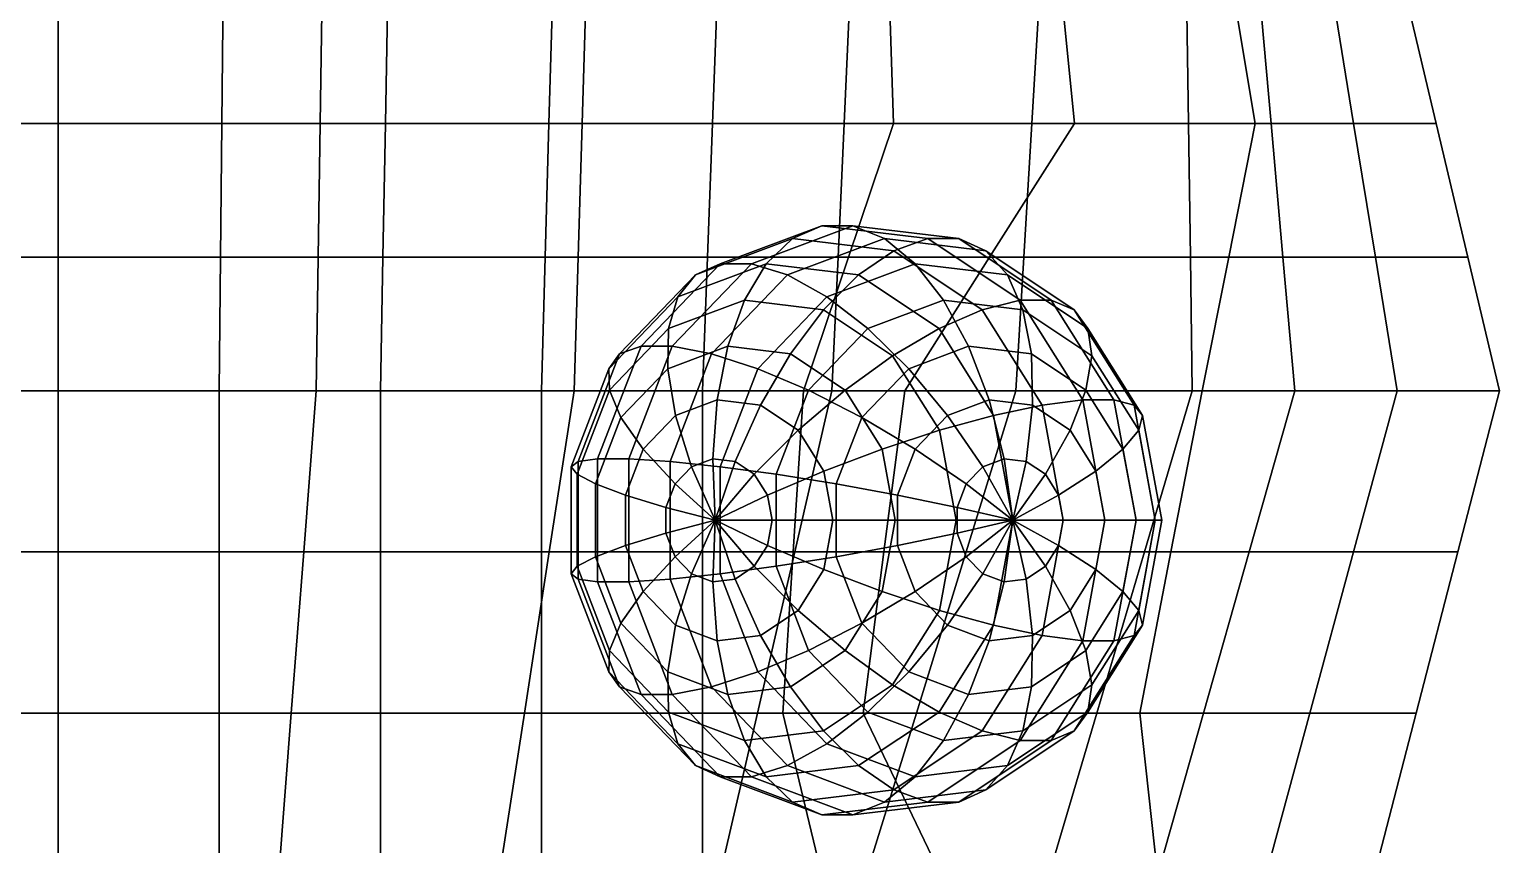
# Model space of a CAD drawing. Header units: metres. Extents: x -1.6 to 1.6, y -18.1 to 25.5.
# Drawn here: x -0.032 to 1.611, y -16.217 to -15.306 of the extents above; entities that cross this region are included whole.
import ezdxf

# ---------------------------------------------------------------- set-up
doc = ezdxf.new("R2010")
doc.units = ezdxf.units.M

msp = doc.modelspace()

# ---------------------------------------------------------------- linework, layer by layer
at = {"color": 0}
for points in [[(-0.295068, -15.261569, -0.642207), (-0.292815, -15.411006, -0.642207), (0, -15.411006, -0.663422), (0, -15.261569, -0.663422)], [(-0.184271, -15.261569, 0.831273), (0, -15.261569, 0.809848), (0, -15.411006, 0.843524), (-0.182864, -15.411006, 0.86495)], [(0.292815, -15.411006, -0.642207), (0.295068, -15.261569, -0.642207), (0, -15.261569, -0.663422), (0, -15.411006, -0.663422)], [(0, -15.261569, 0.809848), (0.184271, -15.261569, 0.831273), (0.182864, -15.411006, 0.86495), (0, -15.411006, 0.843524)], [(0.182864, -15.411006, 0.86495), (0.184271, -15.261569, 0.831273), (0.368542, -15.261569, 0.852699), (0.365728, -15.411006, 0.886376)], [(0.590136, -15.261569, -0.620991), (0.295068, -15.261569, -0.642207), (0.292815, -15.411006, -0.642207), (0.585629, -15.411006, -0.620991)], [(0.368542, -15.261569, 0.852699), (0.552813, -15.261569, 0.874125), (0.548592, -15.411006, 0.907802), (0.365728, -15.411006, 0.886376)], [(0.548592, -15.411006, 0.907802), (0.552813, -15.261569, 0.874125), (0.737084, -15.261569, 0.895551), (0.731456, -15.411006, 0.929228)], [(0.878444, -15.411006, -0.599776), (0.885204, -15.261569, -0.599776), (0.590136, -15.261569, -0.620991), (0.585629, -15.411006, -0.620991)], [(0.737084, -15.261569, 0.895551), (0.929047, -15.261569, 0.704941), (0.933686, -15.411006, 0.728095), (0.731456, -15.411006, 0.929228)], [(1.097364, -15.261569, -0.558708), (0.885204, -15.261569, -0.599776), (0.878444, -15.411006, -0.599776), (1.088351, -15.411006, -0.558708)], [(0.933686, -15.411006, 0.728095), (0.929047, -15.261569, 0.704941), (1.12101, -15.261569, 0.517174), (1.135916, -15.411006, 0.532609)], [(1.263538, -15.411006, -0.39851), (1.261437, -15.261569, -0.39851), (1.097364, -15.261569, -0.558708), (1.088351, -15.411006, -0.558708)], [(1.12101, -15.261569, 0.517174), (1.312972, -15.261569, 0.329406), (1.338146, -15.411006, 0.337124), (1.135916, -15.411006, 0.532609)], [(1.342603, -15.261569, -0.218461), (1.261437, -15.261569, -0.39851), (1.263538, -15.411006, -0.39851), (1.355817, -15.411006, -0.218461)], [(1.338146, -15.411006, 0.337124), (1.312972, -15.261569, 0.329406), (1.504935, -15.261569, 0.141639), (1.540376, -15.411006, 0.141639)], [(1.448097, -15.411006, -0.038411), (1.423769, -15.261569, -0.038411), (1.342603, -15.261569, -0.218461), (1.355817, -15.411006, -0.218461)], [(1.504935, -15.261569, 0.141639), (1.423769, -15.261569, -0.038411), (1.448097, -15.411006, -0.038411), (1.540376, -15.411006, 0.141639)], [(-0.290561, -15.560452, -0.642207), (0, -15.56046, -0.663422), (0, -15.411006, -0.663422), (-0.292815, -15.411006, -0.642207)], [(-0.181457, -15.56046, 0.898561), (-0.182864, -15.411006, 0.86495), (0, -15.411006, 0.843524), (0, -15.56046, 0.877135)], [(0, -15.56046, -0.663422), (0.290561, -15.560452, -0.642207), (0.292815, -15.411006, -0.642207), (0, -15.411006, -0.663422)], [(0.182864, -15.411006, 0.86495), (0.181457, -15.56046, 0.898561), (0, -15.56046, 0.877135), (0, -15.411006, 0.843524)], [(0.362914, -15.56046, 0.919986), (0.181457, -15.56046, 0.898561), (0.182864, -15.411006, 0.86495), (0.365728, -15.411006, 0.886376)], [(0.292815, -15.411006, -0.642207), (0.290561, -15.560452, -0.642207), (0.581123, -15.560452, -0.620991), (0.585629, -15.411006, -0.620991)], [(0.548592, -15.411006, 0.907802), (0.54437, -15.56046, 0.941412), (0.362914, -15.56046, 0.919986), (0.365728, -15.411006, 0.886376)], [(0.725827, -15.56046, 0.962838), (0.54437, -15.56046, 0.941412), (0.548592, -15.411006, 0.907802), (0.731456, -15.411006, 0.929228)], [(0.581123, -15.560452, -0.620991), (0.871684, -15.560452, -0.599775), (0.878444, -15.411006, -0.599776), (0.585629, -15.411006, -0.620991)], [(0.933686, -15.411006, 0.728095), (0.883465, -15.560452, 0.751248), (0.725827, -15.56046, 0.962838), (0.731456, -15.411006, 0.929228)], [(0.878444, -15.411006, -0.599776), (0.871684, -15.560452, -0.599775), (1.079338, -15.56046, -0.558708), (1.088351, -15.411006, -0.558708)], [(1.041103, -15.560452, 0.548045), (0.883465, -15.560452, 0.751248), (0.933686, -15.411006, 0.728095), (1.135916, -15.411006, 0.532609)], [(1.338146, -15.411006, 0.337124), (1.30846, -15.560452, 0.344842), (1.041103, -15.560452, 0.548045), (1.135916, -15.411006, 0.532609)], [(1.079338, -15.56046, -0.558708), (1.265639, -15.560452, -0.39851), (1.263538, -15.411006, -0.39851), (1.088351, -15.411006, -0.558708)], [(1.263538, -15.411006, -0.39851), (1.265639, -15.560452, -0.39851), (1.369031, -15.560452, -0.218461), (1.355817, -15.411006, -0.218461)], [(1.575817, -15.56046, 0.141639), (1.30846, -15.560452, 0.344842), (1.338146, -15.411006, 0.337124), (1.540376, -15.411006, 0.141639)], [(1.369031, -15.560452, -0.218461), (1.472424, -15.560452, -0.038411), (1.448097, -15.411006, -0.038411), (1.355817, -15.411006, -0.218461)], [(1.448097, -15.411006, -0.038411), (1.472424, -15.560452, -0.038411), (1.575817, -15.56046, 0.141639), (1.540376, -15.411006, 0.141639)], [(0.712309, -15.58042, 0.479345), (0.740076, -15.567893, 0.416784), (0.853447, -15.525357, 0.482239), (0.820725, -15.539737, 0.541939)], [(0.740076, -15.567893, 0.416784), (0.774868, -15.567893, 0.356523), (0.888238, -15.525357, 0.421978), (0.853447, -15.525357, 0.482239)], [(0.774868, -15.567893, 0.356523), (0.815163, -15.58042, 0.301196), (0.92358, -15.539737, 0.36379), (0.888238, -15.525357, 0.421978)], [(0.820725, -15.539737, 0.541939), (0.853447, -15.525357, 0.482239), (0.971999, -15.539737, 0.550685), (0.934096, -15.553506, 0.607394)], [(0.853447, -15.525357, 0.482239), (0.888238, -15.525357, 0.421978), (1.006791, -15.539737, 0.490424), (0.971999, -15.539737, 0.550685)], [(0.888238, -15.525357, 0.421978), (0.92358, -15.539737, 0.36379), (1.03695, -15.553506, 0.429245), (1.006791, -15.539737, 0.490424)], [(0.69278, -15.604924, 0.541472), (0.712309, -15.58042, 0.479345), (0.820725, -15.539737, 0.541939), (0.791503, -15.567893, 0.59847)], [(0.791503, -15.567893, 0.59847), (0.820725, -15.539737, 0.541939), (0.934096, -15.553506, 0.607394), (0.894738, -15.58042, 0.658072)], [(0.815163, -15.58042, 0.301196), (0.859202, -15.604924, 0.25322), (0.957925, -15.567893, 0.310218), (0.92358, -15.539737, 0.36379)], [(0.92358, -15.539737, 0.36379), (0.957925, -15.567893, 0.310218), (1.06116, -15.58042, 0.369821), (1.03695, -15.553506, 0.429245)], [(0.934096, -15.553506, 0.607394), (0.971999, -15.539737, 0.550685), (1.075233, -15.608562, 0.610288), (1.032819, -15.619311, 0.664392)], [(0.971999, -15.539737, 0.550685), (1.006791, -15.539737, 0.490424), (1.110025, -15.608562, 0.550027), (1.075233, -15.608562, 0.610288)], [(1.006791, -15.539737, 0.490424), (1.03695, -15.553506, 0.429245), (1.135673, -15.619311, 0.486242), (1.110025, -15.608562, 0.550027)], [(-0.290561, -15.560452, -0.642207), (-0.288308, -15.709889, -0.642207), (0, -15.709889, -0.663422), (0, -15.56046, -0.663422)], [(-0.181457, -15.56046, 0.898561), (0, -15.56046, 0.877135), (0, -15.709889, 0.895765), (-0.18005, -15.709889, 0.917191)], [(0.288308, -15.709889, -0.642207), (0.290561, -15.560452, -0.642207), (0, -15.56046, -0.663422), (0, -15.709889, -0.663422)], [(0, -15.56046, 0.877135), (0.181457, -15.56046, 0.898561), (0.18005, -15.709889, 0.917191), (0, -15.709889, 0.895765)], [(0.18005, -15.709889, 0.917191), (0.181457, -15.56046, 0.898561), (0.362914, -15.56046, 0.919986), (0.360099, -15.709889, 0.938617)], [(0.581123, -15.560452, -0.620991), (0.290561, -15.560452, -0.642207), (0.288308, -15.709889, -0.642207), (0.576617, -15.709889, -0.620991)], [(0.362914, -15.56046, 0.919986), (0.54437, -15.56046, 0.941412), (0.540149, -15.709889, 0.960043), (0.360099, -15.709889, 0.938617)], [(0.540149, -15.709889, 0.960043), (0.54437, -15.56046, 0.941412), (0.725827, -15.56046, 0.962838), (0.720199, -15.709889, 0.981469)], [(0.864925, -15.709889, -0.599776), (0.871684, -15.560452, -0.599775), (0.581123, -15.560452, -0.620991), (0.576617, -15.709889, -0.620991)], [(0.725827, -15.56046, 0.962838), (0.883465, -15.560452, 0.751248), (0.833245, -15.709889, 0.774401), (0.720199, -15.709889, 0.981469)], [(0.833245, -15.709889, 0.774401), (0.883465, -15.560452, 0.751248), (1.041103, -15.560452, 0.548045), (0.946291, -15.709889, 0.563481)], [(1.079338, -15.56046, -0.558708), (0.871684, -15.560452, -0.599775), (0.864925, -15.709889, -0.599776), (1.070326, -15.709889, -0.558708)], [(0.894738, -15.58042, 0.658072), (0.934096, -15.553506, 0.607394), (1.032819, -15.619311, 0.664392), (0.984634, -15.640353, 0.709974)], [(1.041103, -15.560452, 0.548045), (1.30846, -15.560452, 0.344842), (1.278775, -15.709889, 0.35256), (0.946291, -15.709889, 0.563481)], [(1.03695, -15.553506, 0.429245), (1.06116, -15.58042, 0.369821), (1.151057, -15.640353, 0.421722), (1.135673, -15.619311, 0.486242)], [(1.267739, -15.709889, -0.39851), (1.265639, -15.560452, -0.39851), (1.079338, -15.56046, -0.558708), (1.070326, -15.709889, -0.558708)], [(1.369031, -15.560452, -0.218461), (1.265639, -15.560452, -0.39851), (1.267739, -15.709889, -0.39851), (1.382246, -15.709889, -0.218461)], [(1.278775, -15.709889, 0.35256), (1.30846, -15.560452, 0.344842), (1.575817, -15.56046, 0.141639), (1.611258, -15.709889, 0.141639)], [(1.496752, -15.709889, -0.038411), (1.472424, -15.560452, -0.038411), (1.369031, -15.560452, -0.218461), (1.382246, -15.709889, -0.218461)], [(1.575817, -15.56046, 0.141639), (1.472424, -15.560452, -0.038411), (1.496752, -15.709889, -0.038411), (1.611258, -15.709889, 0.141639)], [(0.627594, -15.668492, 0.430435), (0.651489, -15.659987, 0.365639), (0.740076, -15.567893, 0.416784), (0.712309, -15.58042, 0.479345)], [(0.651489, -15.659987, 0.365639), (0.686281, -15.659987, 0.305378), (0.774868, -15.567893, 0.356523), (0.740076, -15.567893, 0.416784)], [(0.682343, -15.640353, 0.600449), (0.69278, -15.604924, 0.541472), (0.791503, -15.567893, 0.59847), (0.767059, -15.608562, 0.64936)], [(0.686281, -15.659987, 0.305378), (0.730449, -15.668492, 0.252286), (0.815163, -15.58042, 0.301196), (0.774868, -15.567893, 0.356523)], [(0.767059, -15.608562, 0.64936), (0.791503, -15.567893, 0.59847), (0.894738, -15.58042, 0.658072), (0.855645, -15.619311, 0.700505)], [(0.859202, -15.604924, 0.25322), (0.90506, -15.640353, 0.214693), (0.989775, -15.608562, 0.263603), (0.957925, -15.567893, 0.310218)], [(0.957925, -15.567893, 0.310218), (0.989775, -15.608562, 0.263603), (1.078362, -15.619311, 0.314749), (1.06116, -15.58042, 0.369821)], [(0.61564, -15.685136, 0.496935), (0.627594, -15.668492, 0.430435), (0.712309, -15.58042, 0.479345), (0.69278, -15.604924, 0.541472)], [(0.730449, -15.668492, 0.252286), (0.782062, -15.685136, 0.208683), (0.859202, -15.604924, 0.25322), (0.815163, -15.58042, 0.301196)], [(0.855645, -15.619311, 0.700505), (0.894738, -15.58042, 0.658072), (0.984634, -15.640353, 0.709974), (0.932786, -15.670739, 0.745043)], [(1.06116, -15.58042, 0.369821), (1.078362, -15.619311, 0.314749), (1.155503, -15.670739, 0.359286), (1.151057, -15.640353, 0.421722)], [(0.616148, -15.709168, 0.562231), (0.61564, -15.685136, 0.496935), (0.69278, -15.604924, 0.541472), (0.682343, -15.640353, 0.600449)], [(0.681455, -15.685136, 0.653699), (0.682343, -15.640353, 0.600449), (0.767059, -15.608562, 0.64936), (0.748459, -15.659987, 0.692385)], [(0.748459, -15.659987, 0.692385), (0.767059, -15.608562, 0.64936), (0.855645, -15.619311, 0.700505), (0.818526, -15.668492, 0.732838)], [(0.782062, -15.685136, 0.208683), (0.838865, -15.709168, 0.176475), (0.90506, -15.640353, 0.214693), (0.859202, -15.604924, 0.25322)], [(0.90506, -15.640353, 0.214693), (0.950731, -15.685136, 0.187298), (1.017736, -15.659987, 0.225984), (0.989775, -15.608562, 0.263603)], [(0.989775, -15.608562, 0.263603), (1.017736, -15.659987, 0.225984), (1.087803, -15.668492, 0.266437), (1.078362, -15.619311, 0.314749)], [(1.032819, -15.619311, 0.664392), (1.075233, -15.608562, 0.610288), (1.145301, -15.71992, 0.650741), (1.099823, -15.725802, 0.703077)], [(1.075233, -15.608562, 0.610288), (1.110025, -15.608562, 0.550027), (1.180093, -15.71992, 0.59048), (1.145301, -15.71992, 0.650741)], [(1.110025, -15.608562, 0.550027), (1.135673, -15.619311, 0.486242), (1.202678, -15.725802, 0.524928), (1.180093, -15.71992, 0.59048)], [(0.818526, -15.668492, 0.732838), (0.855645, -15.619311, 0.700505), (0.932786, -15.670739, 0.745043), (0.879541, -15.709168, 0.768064)], [(0.984634, -15.640353, 0.709974), (1.032819, -15.619311, 0.664392), (1.099823, -15.725802, 0.703077), (1.045648, -15.737317, 0.7452)], [(1.078362, -15.619311, 0.314749), (1.087803, -15.668492, 0.266437), (1.148817, -15.709168, 0.301663), (1.155503, -15.670739, 0.359286)], [(1.135673, -15.619311, 0.486242), (1.151057, -15.640353, 0.421722), (1.21207, -15.737317, 0.456949), (1.202678, -15.725802, 0.524928)], [(0.629098, -15.739562, 0.623471), (0.616148, -15.709168, 0.562231), (0.682343, -15.640353, 0.600449), (0.681455, -15.685136, 0.653699)], [(0.838865, -15.709168, 0.176475), (0.898375, -15.739562, 0.15707), (0.950731, -15.685136, 0.187298), (0.90506, -15.640353, 0.214693)], [(0.932786, -15.670739, 0.745043), (0.984634, -15.640353, 0.709974), (1.045648, -15.737317, 0.7452), (0.985143, -15.753959, 0.775271)], [(1.151057, -15.640353, 0.421722), (1.155503, -15.670739, 0.359286), (1.207859, -15.753959, 0.389515), (1.21207, -15.737317, 0.456949)], [(0.581228, -15.788743, 0.403666), (0.603004, -15.785735, 0.337646), (0.651489, -15.659987, 0.365639), (0.627594, -15.668492, 0.430435)], [(0.603004, -15.785735, 0.337646), (0.637796, -15.785735, 0.277385), (0.686281, -15.659987, 0.305378), (0.651489, -15.659987, 0.365639)], [(0.637796, -15.785735, 0.277385), (0.684082, -15.788743, 0.225516), (0.730449, -15.668492, 0.252286), (0.686281, -15.659987, 0.305378)], [(0.690153, -15.737317, 0.698895), (0.681455, -15.685136, 0.653699), (0.748459, -15.659987, 0.692385), (0.736519, -15.71992, 0.725665)], [(0.736519, -15.71992, 0.725665), (0.748459, -15.659987, 0.692385), (0.818526, -15.668492, 0.732838), (0.785004, -15.725802, 0.753658)], [(0.950731, -15.685136, 0.187298), (0.994221, -15.737317, 0.172233), (1.040587, -15.71992, 0.199003), (1.017736, -15.659987, 0.225984)], [(1.017736, -15.659987, 0.225984), (1.040587, -15.71992, 0.199003), (1.089072, -15.725802, 0.226995), (1.087803, -15.668492, 0.266437)], [(0.573419, -15.794635, 0.472559), (0.581228, -15.788743, 0.403666), (0.627594, -15.668492, 0.430435), (0.61564, -15.685136, 0.496935)], [(0.684082, -15.788743, 0.225516), (0.739841, -15.794635, 0.184307), (0.782062, -15.685136, 0.208683), (0.730449, -15.668492, 0.252286)], [(0.785004, -15.725802, 0.753658), (0.818526, -15.668492, 0.732838), (0.879541, -15.709168, 0.768064), (0.827224, -15.753959, 0.778034)], [(0.879541, -15.709168, 0.768064), (0.932786, -15.670739, 0.745043), (0.985143, -15.753959, 0.775271), (0.920952, -15.774983, 0.791973)], [(1.087803, -15.668492, 0.266437), (1.089072, -15.725802, 0.226995), (1.131293, -15.753959, 0.251372), (1.148817, -15.709168, 0.301663)], [(1.155503, -15.670739, 0.359286), (1.148817, -15.709168, 0.301663), (1.190229, -15.774983, 0.325572), (1.207859, -15.753959, 0.389515)], [(0.579918, -15.80314, 0.541314), (0.573419, -15.794635, 0.472559), (0.61564, -15.685136, 0.496935), (0.616148, -15.709168, 0.562231)], [(0.653923, -15.774983, 0.677978), (0.629098, -15.739562, 0.623471), (0.681455, -15.685136, 0.653699), (0.690153, -15.737317, 0.698895)], [(0.739841, -15.794635, 0.184307), (0.802635, -15.80314, 0.155558), (0.838865, -15.709168, 0.176475), (0.782062, -15.685136, 0.208683)], [(0.898375, -15.739562, 0.15707), (0.957991, -15.774983, 0.151316), (0.994221, -15.737317, 0.172233), (0.950731, -15.685136, 0.187298)], [(-0.274425, -15.889937, -0.642207), (0, -15.889937, -0.663422), (0, -15.709889, -0.663422), (-0.288308, -15.709889, -0.642207)], [(-0.18005, -15.889937, 0.890174), (-0.18005, -15.709889, 0.917191), (0, -15.709889, 0.895765), (0, -15.889937, 0.868748)], [(0, -15.889937, -0.663422), (0.274425, -15.889937, -0.642207), (0.288308, -15.709889, -0.642207), (0, -15.709889, -0.663422)], [(0.18005, -15.709889, 0.917191), (0.18005, -15.889937, 0.890174), (0, -15.889937, 0.868748), (0, -15.709889, 0.895765)], [(0.360099, -15.889937, 0.9116), (0.18005, -15.889937, 0.890174), (0.18005, -15.709889, 0.917191), (0.360099, -15.709889, 0.938617)], [(0.288308, -15.709889, -0.642207), (0.274425, -15.889937, -0.642207), (0.548849, -15.889937, -0.620991), (0.576617, -15.709889, -0.620991)], [(0.540149, -15.709889, 0.960043), (0.540149, -15.889937, 0.933025), (0.360099, -15.889937, 0.9116), (0.360099, -15.709889, 0.938617)], [(0.720199, -15.889937, 0.954451), (0.540149, -15.889937, 0.933025), (0.540149, -15.709889, 0.960043), (0.720199, -15.709889, 0.981469)], [(0.548849, -15.889937, -0.620991), (0.823274, -15.889937, -0.599776), (0.864925, -15.709889, -0.599776), (0.576617, -15.709889, -0.620991)], [(0.600442, -15.813891, 0.606927), (0.579918, -15.80314, 0.541314), (0.616148, -15.709168, 0.562231), (0.629098, -15.739562, 0.623471)], [(0.833245, -15.709889, 0.774401), (0.821601, -15.889937, 0.751248), (0.720199, -15.889937, 0.954451), (0.720199, -15.709889, 0.981469)], [(0.802635, -15.80314, 0.155558), (0.869719, -15.813891, 0.140526), (0.898375, -15.739562, 0.15707), (0.838865, -15.709168, 0.176475)], [(0.923003, -15.889937, 0.548045), (0.821601, -15.889937, 0.751248), (0.833245, -15.709889, 0.774401), (0.946291, -15.709889, 0.563481)], [(0.864925, -15.709889, -0.599776), (0.823274, -15.889937, -0.599776), (1.014791, -15.889937, -0.558708), (1.070326, -15.709889, -0.558708)], [(0.827224, -15.753959, 0.778034), (0.879541, -15.709168, 0.768064), (0.920952, -15.774983, 0.791973), (0.85588, -15.799502, 0.794578)], [(1.278775, -15.709889, 0.35256), (1.243842, -15.889937, 0.344842), (0.923003, -15.889937, 0.548045), (0.946291, -15.709889, 0.563481)], [(1.014791, -15.889937, -0.558708), (1.214444, -15.889937, -0.39851), (1.267739, -15.709889, -0.39851), (1.070326, -15.709889, -0.558708)], [(1.148817, -15.709168, 0.301663), (1.131293, -15.753959, 0.251372), (1.159949, -15.799502, 0.267916), (1.190229, -15.774983, 0.325572)], [(1.267739, -15.709889, -0.39851), (1.214444, -15.889937, -0.39851), (1.33119, -15.889937, -0.218461), (1.382246, -15.709889, -0.218461)], [(1.56468, -15.889937, 0.141639), (1.243842, -15.889937, 0.344842), (1.278775, -15.709889, 0.35256), (1.611258, -15.709889, 0.141639)], [(1.33119, -15.889937, -0.218461), (1.447935, -15.889937, -0.038411), (1.496752, -15.709889, -0.038411), (1.382246, -15.709889, -0.218461)], [(1.496752, -15.709889, -0.038411), (1.447935, -15.889937, -0.038411), (1.56468, -15.889937, 0.141639), (1.611258, -15.709889, 0.141639)], [(0.708057, -15.794635, 0.734061), (0.690153, -15.737317, 0.698895), (0.736519, -15.71992, 0.725665), (0.731758, -15.785735, 0.747745)], [(0.731758, -15.785735, 0.747745), (0.736519, -15.71992, 0.725665), (0.785004, -15.725802, 0.753658), (0.756542, -15.788743, 0.762054)], [(0.756542, -15.788743, 0.762054), (0.785004, -15.725802, 0.753658), (0.827224, -15.753959, 0.778034), (0.778124, -15.80314, 0.774514)], [(0.994221, -15.737317, 0.172233), (1.033628, -15.794635, 0.170156), (1.057329, -15.785735, 0.18384), (1.040587, -15.71992, 0.199003)], [(1.040587, -15.71992, 0.199003), (1.057329, -15.785735, 0.18384), (1.082113, -15.788743, 0.198149), (1.089072, -15.725802, 0.226995)], [(1.045648, -15.737317, 0.7452), (1.099823, -15.725802, 0.703077), (1.123524, -15.854558, 0.716761), (1.06723, -15.854558, 0.757661)], [(1.089072, -15.725802, 0.226995), (1.082113, -15.788743, 0.198149), (1.103695, -15.80314, 0.210609), (1.131293, -15.753959, 0.251372)], [(1.099823, -15.725802, 0.703077), (1.145301, -15.71992, 0.650741), (1.170085, -15.854558, 0.66505), (1.123524, -15.854558, 0.716761)], [(1.145301, -15.71992, 0.650741), (1.180093, -15.71992, 0.59048), (1.204877, -15.854558, 0.604789), (1.170085, -15.854558, 0.66505)], [(1.180093, -15.71992, 0.59048), (1.202678, -15.725802, 0.524928), (1.226379, -15.854558, 0.538611), (1.204877, -15.854558, 0.604789)], [(1.202678, -15.725802, 0.524928), (1.21207, -15.737317, 0.456949), (1.233652, -15.854558, 0.469409), (1.226379, -15.854558, 0.538611)], [(0.634093, -15.826411, 0.666529), (0.600442, -15.813891, 0.606927), (0.629098, -15.739562, 0.623471), (0.653923, -15.774983, 0.677978)], [(0.689537, -15.813891, 0.723369), (0.653923, -15.774983, 0.677978), (0.690153, -15.737317, 0.698895), (0.708057, -15.794635, 0.734061)], [(0.869719, -15.813891, 0.140526), (0.938162, -15.826411, 0.139867), (0.957991, -15.774983, 0.151316), (0.898375, -15.739562, 0.15707)], [(0.957991, -15.774983, 0.151316), (1.015108, -15.813891, 0.159463), (1.033628, -15.794635, 0.170156), (0.994221, -15.737317, 0.172233)], [(0.985143, -15.753959, 0.775271), (1.045648, -15.737317, 0.7452), (1.06723, -15.854558, 0.757661), (1.003663, -15.854558, 0.785963)], [(1.21207, -15.737317, 0.456949), (1.207859, -15.753959, 0.389515), (1.226379, -15.854558, 0.400207), (1.233652, -15.854558, 0.469409)], [(0.778124, -15.80314, 0.774514), (0.827224, -15.753959, 0.778034), (0.85588, -15.799502, 0.794578), (0.792772, -15.826411, 0.782972)], [(0.920952, -15.774983, 0.791973), (0.985143, -15.753959, 0.775271), (1.003663, -15.854558, 0.785963), (0.9356, -15.854558, 0.80043)], [(1.131293, -15.753959, 0.251372), (1.103695, -15.80314, 0.210609), (1.118343, -15.826411, 0.219066), (1.159949, -15.799502, 0.267916)], [(1.207859, -15.753959, 0.389515), (1.190229, -15.774983, 0.325572), (1.204877, -15.854558, 0.334029), (1.226379, -15.854558, 0.400207)], [(0.679401, -15.840171, 0.717517), (0.634093, -15.826411, 0.666529), (0.653923, -15.774983, 0.677978), (0.689537, -15.813891, 0.723369)], [(0.85588, -15.799502, 0.794578), (0.920952, -15.774983, 0.791973), (0.9356, -15.854558, 0.80043), (0.866016, -15.854558, 0.80043)], [(0.938162, -15.826411, 0.139867), (1.004972, -15.840171, 0.153611), (1.015108, -15.813891, 0.159463), (0.957991, -15.774983, 0.151316)], [(1.190229, -15.774983, 0.325572), (1.159949, -15.799502, 0.267916), (1.170085, -15.854558, 0.273768), (1.204877, -15.854558, 0.334029)], [(0.573419, -15.914491, 0.472559), (0.581228, -15.920373, 0.403666), (0.581228, -15.788743, 0.403666), (0.573419, -15.794635, 0.472559)], [(0.581228, -15.920373, 0.403666), (0.603004, -15.92339, 0.337646), (0.603004, -15.785735, 0.337646), (0.581228, -15.788743, 0.403666)], [(0.603004, -15.92339, 0.337646), (0.637796, -15.92339, 0.277385), (0.637796, -15.785735, 0.277385), (0.603004, -15.785735, 0.337646)], [(0.637796, -15.92339, 0.277385), (0.684082, -15.920373, 0.225516), (0.684082, -15.788743, 0.225516), (0.637796, -15.785735, 0.277385)], [(0.684082, -15.920373, 0.225516), (0.739841, -15.914491, 0.184307), (0.739841, -15.794635, 0.184307), (0.684082, -15.788743, 0.225516)], [(0.734386, -15.854558, 0.757661), (0.708057, -15.794635, 0.734061), (0.731758, -15.785735, 0.747745)], [(0.734386, -15.854558, 0.757661), (0.731758, -15.785735, 0.747745), (0.756542, -15.788743, 0.762054)], [(0.734386, -15.854558, 0.757661), (0.756542, -15.788743, 0.762054), (0.778124, -15.80314, 0.774514)], [(1.06723, -15.854558, 0.181157), (1.057329, -15.785735, 0.18384), (1.033628, -15.794635, 0.170156)], [(1.06723, -15.854558, 0.181157), (1.082113, -15.788743, 0.198149), (1.057329, -15.785735, 0.18384)], [(1.06723, -15.854558, 0.181157), (1.103695, -15.80314, 0.210609), (1.082113, -15.788743, 0.198149)], [(0.579918, -15.905986, 0.541314), (0.573419, -15.914491, 0.472559), (0.573419, -15.794635, 0.472559), (0.579918, -15.80314, 0.541314)], [(0.600442, -15.895234, 0.606927), (0.579918, -15.905986, 0.541314), (0.579918, -15.80314, 0.541314), (0.600442, -15.813891, 0.606927)], [(0.734386, -15.854558, 0.757661), (0.689537, -15.813891, 0.723369), (0.708057, -15.794635, 0.734061)], [(0.734386, -15.854558, 0.757661), (0.778124, -15.80314, 0.774514), (0.792772, -15.826411, 0.782972)], [(0.739841, -15.914491, 0.184307), (0.802635, -15.905986, 0.155558), (0.802635, -15.80314, 0.155558), (0.739841, -15.794635, 0.184307)], [(0.792772, -15.826411, 0.782972), (0.85588, -15.799502, 0.794578), (0.866016, -15.854558, 0.80043), (0.797953, -15.854558, 0.785963)], [(0.802635, -15.905986, 0.155558), (0.869719, -15.895234, 0.140526), (0.869719, -15.813891, 0.140526), (0.802635, -15.80314, 0.155558)], [(1.06723, -15.854558, 0.181157), (1.033628, -15.794635, 0.170156), (1.015108, -15.813891, 0.159463)], [(1.06723, -15.854558, 0.181157), (1.118343, -15.826411, 0.219066), (1.103695, -15.80314, 0.210609)], [(1.159949, -15.799502, 0.267916), (1.118343, -15.826411, 0.219066), (1.123525, -15.854558, 0.222057), (1.170085, -15.854558, 0.273768)], [(0.634093, -15.882707, 0.666529), (0.600442, -15.895234, 0.606927), (0.600442, -15.813891, 0.606927), (0.634093, -15.826411, 0.666529)], [(0.679401, -15.868947, 0.717517), (0.634093, -15.882707, 0.666529), (0.634093, -15.826411, 0.666529), (0.679401, -15.840171, 0.717517)], [(0.734386, -15.854558, 0.757661), (0.679401, -15.840171, 0.717517), (0.689537, -15.813891, 0.723369)], [(0.734386, -15.854558, 0.757661), (0.792772, -15.826411, 0.782972), (0.797953, -15.854558, 0.785963)], [(0.869719, -15.895234, 0.140526), (0.938162, -15.882707, 0.139867), (0.938162, -15.826411, 0.139867), (0.869719, -15.813891, 0.140526)], [(0.938162, -15.882707, 0.139867), (1.004972, -15.868947, 0.153611), (1.004972, -15.840171, 0.153611), (0.938162, -15.826411, 0.139867)], [(1.06723, -15.854558, 0.181157), (1.015108, -15.813891, 0.159463), (1.004972, -15.840171, 0.153611)], [(1.06723, -15.854558, 0.181157), (1.123525, -15.854558, 0.222057), (1.118343, -15.826411, 0.219066)], [(0.734386, -15.854558, 0.757661), (0.679401, -15.868947, 0.717517), (0.679401, -15.840171, 0.717517)], [(1.06723, -15.854558, 0.181157), (1.004972, -15.840171, 0.153611), (1.004972, -15.868947, 0.153611)], [(0.734386, -15.854558, 0.757661), (0.689537, -15.895234, 0.723369), (0.679401, -15.868947, 0.717517)], [(0.734386, -15.854558, 0.757661), (0.708057, -15.914491, 0.734061), (0.689537, -15.895234, 0.723369)], [(0.734386, -15.854558, 0.757661), (0.731758, -15.92339, 0.747745), (0.708057, -15.914491, 0.734061)], [(0.734386, -15.854558, 0.757661), (0.756542, -15.920373, 0.762054), (0.731758, -15.92339, 0.747745)], [(0.734386, -15.854558, 0.757661), (0.778124, -15.905986, 0.774514), (0.756542, -15.920373, 0.762054)], [(0.734386, -15.854558, 0.757661), (0.792772, -15.882707, 0.782972), (0.778124, -15.905986, 0.774514)], [(0.734386, -15.854558, 0.757661), (0.797953, -15.854558, 0.785963), (0.792772, -15.882707, 0.782972)], [(0.797953, -15.854558, 0.785963), (0.866016, -15.854558, 0.80043), (0.85588, -15.909631, 0.794578), (0.792772, -15.882707, 0.782972)], [(0.866016, -15.854558, 0.80043), (0.9356, -15.854558, 0.80043), (0.920952, -15.934142, 0.791973), (0.85588, -15.909631, 0.794578)], [(0.9356, -15.854558, 0.80043), (1.003663, -15.854558, 0.785963), (0.985143, -15.955167, 0.775271), (0.920952, -15.934142, 0.791973)], [(1.003663, -15.854558, 0.785963), (1.06723, -15.854558, 0.757661), (1.045648, -15.971801, 0.7452), (0.985143, -15.955167, 0.775271)], [(1.06723, -15.854558, 0.181157), (1.004972, -15.868947, 0.153611), (1.015108, -15.895234, 0.159463)], [(1.06723, -15.854558, 0.181157), (1.015108, -15.895234, 0.159463), (1.033628, -15.914491, 0.170156)], [(1.06723, -15.854558, 0.181157), (1.033628, -15.914491, 0.170156), (1.057329, -15.92339, 0.18384)], [(1.06723, -15.854558, 0.757661), (1.123524, -15.854558, 0.716761), (1.099823, -15.983315, 0.703077), (1.045648, -15.971801, 0.7452)], [(1.06723, -15.854558, 0.181157), (1.057329, -15.92339, 0.18384), (1.082113, -15.920373, 0.198149)], [(1.06723, -15.854558, 0.181157), (1.082113, -15.920373, 0.198149), (1.103695, -15.905986, 0.210609)], [(1.06723, -15.854558, 0.181157), (1.103695, -15.905986, 0.210609), (1.118343, -15.882707, 0.219066)], [(1.06723, -15.854558, 0.181157), (1.118343, -15.882707, 0.219066), (1.123525, -15.854558, 0.222057)], [(1.123524, -15.854558, 0.716761), (1.170085, -15.854558, 0.66505), (1.145301, -15.989198, 0.650741), (1.099823, -15.983315, 0.703077)], [(1.170085, -15.854558, 0.273768), (1.123525, -15.854558, 0.222057), (1.118343, -15.882707, 0.219066), (1.159949, -15.909631, 0.267916)], [(1.170085, -15.854558, 0.66505), (1.204877, -15.854558, 0.604789), (1.180093, -15.989198, 0.59048), (1.145301, -15.989198, 0.650741)], [(1.204877, -15.854558, 0.334029), (1.170085, -15.854558, 0.273768), (1.159949, -15.909631, 0.267916), (1.190229, -15.934142, 0.325572)], [(1.204877, -15.854558, 0.604789), (1.226379, -15.854558, 0.538611), (1.202678, -15.983315, 0.524928), (1.180093, -15.989198, 0.59048)], [(1.226379, -15.854558, 0.400207), (1.204877, -15.854558, 0.334029), (1.190229, -15.934142, 0.325572), (1.207859, -15.955167, 0.389515)], [(1.226379, -15.854558, 0.538611), (1.233652, -15.854558, 0.469409), (1.21207, -15.971801, 0.456949), (1.202678, -15.983315, 0.524928)], [(1.233652, -15.854558, 0.469409), (1.226379, -15.854558, 0.400207), (1.207859, -15.955167, 0.389515), (1.21207, -15.971801, 0.456949)], [(0.689537, -15.895234, 0.723369), (0.653923, -15.934142, 0.677978), (0.634093, -15.882707, 0.666529), (0.679401, -15.868947, 0.717517)], [(0.957991, -15.934142, 0.151316), (1.015108, -15.895234, 0.159463), (1.004972, -15.868947, 0.153611), (0.938162, -15.882707, 0.139867)], [(-0.274425, -15.889937, -0.642207), (-0.260541, -16.069986, -0.642207), (0, -16.069986, -0.663422), (0, -15.889937, -0.663422)], [(-0.18005, -15.889937, 0.890174), (0, -15.889937, 0.868748), (0, -16.069986, 0.837876), (-0.18005, -16.069986, 0.859302)], [(0.260541, -16.069986, -0.642207), (0.274425, -15.889937, -0.642207), (0, -15.889937, -0.663422), (0, -16.069986, -0.663422)], [(0, -15.889937, 0.868748), (0.18005, -15.889937, 0.890174), (0.18005, -16.069986, 0.859302), (0, -16.069986, 0.837876)], [(0.18005, -16.069986, 0.859302), (0.18005, -15.889937, 0.890174), (0.360099, -15.889937, 0.9116), (0.360099, -16.069986, 0.880728)], [(0.548849, -15.889937, -0.620991), (0.274425, -15.889937, -0.642207), (0.260541, -16.069986, -0.642207), (0.521082, -16.069986, -0.620991)], [(0.360099, -15.889937, 0.9116), (0.540149, -15.889937, 0.933025), (0.540149, -16.069986, 0.902154), (0.360099, -16.069986, 0.880728)], [(0.781623, -16.069986, -0.599776), (0.823274, -15.889937, -0.599776), (0.548849, -15.889937, -0.620991), (0.521082, -16.069986, -0.620991)], [(0.540149, -16.069986, 0.902154), (0.540149, -15.889937, 0.933025), (0.720199, -15.889937, 0.954451), (0.720199, -16.069986, 0.92358)], [(0.653923, -15.934142, 0.677978), (0.629098, -15.969556, 0.623471), (0.600442, -15.895234, 0.606927), (0.634093, -15.882707, 0.666529)], [(0.720199, -15.889937, 0.954451), (0.821601, -15.889937, 0.751248), (0.809956, -16.069986, 0.728095), (0.720199, -16.069986, 0.92358)], [(0.792772, -15.882707, 0.782972), (0.85588, -15.909631, 0.794578), (0.827224, -15.955167, 0.778034), (0.778124, -15.905986, 0.774514)], [(1.014791, -15.889937, -0.558708), (0.823274, -15.889937, -0.599776), (0.781623, -16.069986, -0.599776), (0.959257, -16.069986, -0.558708)], [(0.809956, -16.069986, 0.728095), (0.821601, -15.889937, 0.751248), (0.923003, -15.889937, 0.548045), (0.899714, -16.069986, 0.532609)], [(0.898375, -15.969556, 0.15707), (0.957991, -15.934142, 0.151316), (0.938162, -15.882707, 0.139867), (0.869719, -15.895234, 0.140526)], [(0.923003, -15.889937, 0.548045), (1.243842, -15.889937, 0.344842), (1.208909, -16.069986, 0.337124), (0.899714, -16.069986, 0.532609)], [(1.161149, -16.069986, -0.39851), (1.214444, -15.889937, -0.39851), (1.014791, -15.889937, -0.558708), (0.959257, -16.069986, -0.558708)], [(1.159949, -15.909631, 0.267916), (1.118343, -15.882707, 0.219066), (1.103695, -15.905986, 0.210609), (1.131293, -15.955167, 0.251372)], [(1.33119, -15.889937, -0.218461), (1.214444, -15.889937, -0.39851), (1.161149, -16.069986, -0.39851), (1.280134, -16.069986, -0.218461)], [(1.208909, -16.069986, 0.337124), (1.243842, -15.889937, 0.344842), (1.56468, -15.889937, 0.141639), (1.518103, -16.069986, 0.141639)], [(1.399119, -16.069986, -0.038411), (1.447935, -15.889937, -0.038411), (1.33119, -15.889937, -0.218461), (1.280134, -16.069986, -0.218461)], [(1.56468, -15.889937, 0.141639), (1.447935, -15.889937, -0.038411), (1.399119, -16.069986, -0.038411), (1.518103, -16.069986, 0.141639)], [(0.616148, -15.999949, 0.562231), (0.61564, -16.023989, 0.496935), (0.573419, -15.914491, 0.472559), (0.579918, -15.905986, 0.541314)], [(0.629098, -15.969556, 0.623471), (0.616148, -15.999949, 0.562231), (0.579918, -15.905986, 0.541314), (0.600442, -15.895234, 0.606927)], [(0.708057, -15.914491, 0.734061), (0.690153, -15.971801, 0.698895), (0.653923, -15.934142, 0.677978), (0.689537, -15.895234, 0.723369)], [(0.782062, -16.023989, 0.208683), (0.838865, -15.999949, 0.176475), (0.802635, -15.905986, 0.155558), (0.739841, -15.914491, 0.184307)], [(0.778124, -15.905986, 0.774514), (0.827224, -15.955167, 0.778034), (0.785004, -15.983315, 0.753658), (0.756542, -15.920373, 0.762054)], [(0.838865, -15.999949, 0.176475), (0.898375, -15.969556, 0.15707), (0.869719, -15.895234, 0.140526), (0.802635, -15.905986, 0.155558)], [(0.994221, -15.971801, 0.172233), (1.033628, -15.914491, 0.170156), (1.015108, -15.895234, 0.159463), (0.957991, -15.934142, 0.151316)], [(1.131293, -15.955167, 0.251372), (1.103695, -15.905986, 0.210609), (1.082113, -15.920373, 0.198149), (1.089072, -15.983315, 0.226995)], [(0.61564, -16.023989, 0.496935), (0.627594, -16.040632, 0.430435), (0.581228, -15.920373, 0.403666), (0.573419, -15.914491, 0.472559)], [(0.627594, -16.040632, 0.430435), (0.651489, -16.049137, 0.365639), (0.603004, -15.92339, 0.337646), (0.581228, -15.920373, 0.403666)], [(0.651489, -16.049137, 0.365639), (0.686281, -16.049137, 0.305378), (0.637796, -15.92339, 0.277385), (0.603004, -15.92339, 0.337646)], [(0.686281, -16.049137, 0.305378), (0.730449, -16.040632, 0.252286), (0.684082, -15.920373, 0.225516), (0.637796, -15.92339, 0.277385)], [(0.730449, -16.040632, 0.252286), (0.782062, -16.023989, 0.208683), (0.739841, -15.914491, 0.184307), (0.684082, -15.920373, 0.225516)], [(0.731758, -15.92339, 0.747745), (0.736519, -15.989198, 0.725665), (0.690153, -15.971801, 0.698895), (0.708057, -15.914491, 0.734061)], [(0.756542, -15.920373, 0.762054), (0.785004, -15.983315, 0.753658), (0.736519, -15.989198, 0.725665), (0.731758, -15.92339, 0.747745)], [(0.85588, -15.909631, 0.794578), (0.920952, -15.934142, 0.791973), (0.879541, -15.999949, 0.768064), (0.827224, -15.955167, 0.778034)], [(1.040587, -15.989198, 0.199003), (1.057329, -15.92339, 0.18384), (1.033628, -15.914491, 0.170156), (0.994221, -15.971801, 0.172233)], [(1.089072, -15.983315, 0.226995), (1.082113, -15.920373, 0.198149), (1.057329, -15.92339, 0.18384), (1.040587, -15.989198, 0.199003)], [(1.190229, -15.934142, 0.325572), (1.159949, -15.909631, 0.267916), (1.131293, -15.955167, 0.251372), (1.148817, -15.999949, 0.301663)], [(0.690153, -15.971801, 0.698895), (0.681455, -16.023989, 0.653699), (0.629098, -15.969556, 0.623471), (0.653923, -15.934142, 0.677978)], [(0.920952, -15.934142, 0.791973), (0.985143, -15.955167, 0.775271), (0.932786, -16.038378, 0.745043), (0.879541, -15.999949, 0.768064)], [(0.950731, -16.023989, 0.187298), (0.994221, -15.971801, 0.172233), (0.957991, -15.934142, 0.151316), (0.898375, -15.969556, 0.15707)], [(1.207859, -15.955167, 0.389515), (1.190229, -15.934142, 0.325572), (1.148817, -15.999949, 0.301663), (1.155503, -16.038378, 0.359286)], [(0.827224, -15.955167, 0.778034), (0.879541, -15.999949, 0.768064), (0.818526, -16.040632, 0.732838), (0.785004, -15.983315, 0.753658)], [(0.985143, -15.955167, 0.775271), (1.045648, -15.971801, 0.7452), (0.984634, -16.068771, 0.709974), (0.932786, -16.038378, 0.745043)], [(1.148817, -15.999949, 0.301663), (1.131293, -15.955167, 0.251372), (1.089072, -15.983315, 0.226995), (1.087803, -16.040632, 0.266437)], [(1.21207, -15.971801, 0.456949), (1.207859, -15.955167, 0.389515), (1.155503, -16.038378, 0.359286), (1.151057, -16.068771, 0.421722)], [(0.681455, -16.023989, 0.653699), (0.682343, -16.068771, 0.600449), (0.616148, -15.999949, 0.562231), (0.629098, -15.969556, 0.623471)], [(0.736519, -15.989198, 0.725665), (0.748459, -16.049137, 0.692385), (0.681455, -16.023989, 0.653699), (0.690153, -15.971801, 0.698895)], [(0.90506, -16.068771, 0.214693), (0.950731, -16.023989, 0.187298), (0.898375, -15.969556, 0.15707), (0.838865, -15.999949, 0.176475)], [(1.017736, -16.049137, 0.225984), (1.040587, -15.989198, 0.199003), (0.994221, -15.971801, 0.172233), (0.950731, -16.023989, 0.187298)], [(1.045648, -15.971801, 0.7452), (1.099823, -15.983315, 0.703077), (1.032819, -16.089804, 0.664392), (0.984634, -16.068771, 0.709974)], [(1.202678, -15.983315, 0.524928), (1.21207, -15.971801, 0.456949), (1.151057, -16.068771, 0.421722), (1.135673, -16.089804, 0.486242)], [(0.785004, -15.983315, 0.753658), (0.818526, -16.040632, 0.732838), (0.748459, -16.049137, 0.692385), (0.736519, -15.989198, 0.725665)], [(1.087803, -16.040632, 0.266437), (1.089072, -15.983315, 0.226995), (1.040587, -15.989198, 0.199003), (1.017736, -16.049137, 0.225984)], [(1.099823, -15.983315, 0.703077), (1.145301, -15.989198, 0.650741), (1.075233, -16.100555, 0.610288), (1.032819, -16.089804, 0.664392)], [(1.145301, -15.989198, 0.650741), (1.180093, -15.989198, 0.59048), (1.110025, -16.100555, 0.550027), (1.075233, -16.100555, 0.610288)], [(1.180093, -15.989198, 0.59048), (1.202678, -15.983315, 0.524928), (1.135673, -16.089804, 0.486242), (1.110025, -16.100555, 0.550027)], [(0.682343, -16.068771, 0.600449), (0.69278, -16.104193, 0.541472), (0.61564, -16.023989, 0.496935), (0.616148, -15.999949, 0.562231)], [(0.859202, -16.104193, 0.25322), (0.90506, -16.068771, 0.214693), (0.838865, -15.999949, 0.176475), (0.782062, -16.023989, 0.208683)], [(0.879541, -15.999949, 0.768064), (0.932786, -16.038378, 0.745043), (0.855645, -16.089804, 0.700505), (0.818526, -16.040632, 0.732838)], [(1.155503, -16.038378, 0.359286), (1.148817, -15.999949, 0.301663), (1.087803, -16.040632, 0.266437), (1.078362, -16.089804, 0.314749)], [(0.69278, -16.104193, 0.541472), (0.712309, -16.128704, 0.479345), (0.627594, -16.040632, 0.430435), (0.61564, -16.023989, 0.496935)], [(0.748459, -16.049137, 0.692385), (0.767059, -16.100555, 0.64936), (0.682343, -16.068771, 0.600449), (0.681455, -16.023989, 0.653699)], [(0.815163, -16.128704, 0.301196), (0.859202, -16.104193, 0.25322), (0.782062, -16.023989, 0.208683), (0.730449, -16.040632, 0.252286)], [(0.932786, -16.038378, 0.745043), (0.984634, -16.068771, 0.709974), (0.894738, -16.128704, 0.658072), (0.855645, -16.089804, 0.700505)], [(0.989775, -16.100555, 0.263603), (1.017736, -16.049137, 0.225984), (0.950731, -16.023989, 0.187298), (0.90506, -16.068771, 0.214693)], [(1.151057, -16.068771, 0.421722), (1.155503, -16.038378, 0.359286), (1.078362, -16.089804, 0.314749), (1.06116, -16.128704, 0.369821)], [(0.712309, -16.128704, 0.479345), (0.740076, -16.141232, 0.416784), (0.651489, -16.049137, 0.365639), (0.627594, -16.040632, 0.430435)], [(0.740076, -16.141232, 0.416784), (0.774868, -16.141232, 0.356523), (0.686281, -16.049137, 0.305378), (0.651489, -16.049137, 0.365639)], [(0.774868, -16.141232, 0.356523), (0.815163, -16.128704, 0.301196), (0.730449, -16.040632, 0.252286), (0.686281, -16.049137, 0.305378)], [(0.818526, -16.040632, 0.732838), (0.855645, -16.089804, 0.700505), (0.767059, -16.100555, 0.64936), (0.748459, -16.049137, 0.692385)], [(1.078362, -16.089804, 0.314749), (1.087803, -16.040632, 0.266437), (1.017736, -16.049137, 0.225984), (0.989775, -16.100555, 0.263603)], [(-0.246657, -16.250032, -0.642207), (0, -16.250032, -0.663422), (0, -16.069986, -0.663422), (-0.260541, -16.069986, -0.642207)], [(-0.18005, -16.250032, 0.828431), (-0.18005, -16.069986, 0.859302), (0, -16.069986, 0.837876), (0, -16.250032, 0.807005)], [(0, -16.250032, -0.663422), (0.246657, -16.250032, -0.642207), (0.260541, -16.069986, -0.642207), (0, -16.069986, -0.663422)], [(0.18005, -16.069986, 0.859302), (0.18005, -16.250032, 0.828431), (0, -16.250032, 0.807005), (0, -16.069986, 0.837876)], [(0.360099, -16.250032, 0.849857), (0.18005, -16.250032, 0.828431), (0.18005, -16.069986, 0.859302), (0.360099, -16.069986, 0.880728)], [(0.260541, -16.069986, -0.642207), (0.246657, -16.250032, -0.642207), (0.493315, -16.250032, -0.620991), (0.521082, -16.069986, -0.620991)], [(0.540149, -16.069986, 0.902154), (0.540149, -16.250032, 0.871283), (0.360099, -16.250032, 0.849857), (0.360099, -16.069986, 0.880728)], [(0.493315, -16.250032, -0.620991), (0.739972, -16.250032, -0.599775), (0.781623, -16.069986, -0.599776), (0.521082, -16.069986, -0.620991)], [(0.720199, -16.250032, 0.892709), (0.540149, -16.250032, 0.871283), (0.540149, -16.069986, 0.902154), (0.720199, -16.069986, 0.92358)], [(0.767059, -16.100555, 0.64936), (0.791503, -16.141232, 0.59847), (0.69278, -16.104193, 0.541472), (0.682343, -16.068771, 0.600449)], [(0.809956, -16.069986, 0.728095), (0.853171, -16.250032, 0.704941), (0.720199, -16.250032, 0.892709), (0.720199, -16.069986, 0.92358)], [(0.781623, -16.069986, -0.599776), (0.739972, -16.250032, -0.599775), (0.903722, -16.250032, -0.558708), (0.959257, -16.069986, -0.558708)], [(0.986144, -16.250032, 0.517174), (0.853171, -16.250032, 0.704941), (0.809956, -16.069986, 0.728095), (0.899714, -16.069986, 0.532609)], [(0.957925, -16.141232, 0.310218), (0.989775, -16.100555, 0.263603), (0.90506, -16.068771, 0.214693), (0.859202, -16.104193, 0.25322)], [(0.984634, -16.068771, 0.709974), (1.032819, -16.089804, 0.664392), (0.934096, -16.155628, 0.607394), (0.894738, -16.128704, 0.658072)], [(1.208909, -16.069986, 0.337124), (1.228835, -16.250032, 0.329406), (0.986144, -16.250032, 0.517174), (0.899714, -16.069986, 0.532609)], [(0.903722, -16.250032, -0.558708), (1.107854, -16.250032, -0.39851), (1.161149, -16.069986, -0.39851), (0.959257, -16.069986, -0.558708)], [(1.135673, -16.089804, 0.486242), (1.151057, -16.068771, 0.421722), (1.06116, -16.128704, 0.369821), (1.03695, -16.155628, 0.429245)], [(1.161149, -16.069986, -0.39851), (1.107854, -16.250032, -0.39851), (1.229078, -16.250032, -0.218461), (1.280134, -16.069986, -0.218461)], [(1.471526, -16.250032, 0.141639), (1.228835, -16.250032, 0.329406), (1.208909, -16.069986, 0.337124), (1.518103, -16.069986, 0.141639)], [(1.229078, -16.250032, -0.218461), (1.350302, -16.250032, -0.038411), (1.399119, -16.069986, -0.038411), (1.280134, -16.069986, -0.218461)], [(1.399119, -16.069986, -0.038411), (1.350302, -16.250032, -0.038411), (1.471526, -16.250032, 0.141639), (1.518103, -16.069986, 0.141639)], [(0.791503, -16.141232, 0.59847), (0.820725, -16.16938, 0.541939), (0.712309, -16.128704, 0.479345), (0.69278, -16.104193, 0.541472)], [(0.855645, -16.089804, 0.700505), (0.894738, -16.128704, 0.658072), (0.791503, -16.141232, 0.59847), (0.767059, -16.100555, 0.64936)], [(0.92358, -16.16938, 0.36379), (0.957925, -16.141232, 0.310218), (0.859202, -16.104193, 0.25322), (0.815163, -16.128704, 0.301196)], [(1.032819, -16.089804, 0.664392), (1.075233, -16.100555, 0.610288), (0.971999, -16.16938, 0.550685), (0.934096, -16.155628, 0.607394)], [(1.06116, -16.128704, 0.369821), (1.078362, -16.089804, 0.314749), (0.989775, -16.100555, 0.263603), (0.957925, -16.141232, 0.310218)], [(1.075233, -16.100555, 0.610288), (1.110025, -16.100555, 0.550027), (1.006791, -16.16938, 0.490424), (0.971999, -16.16938, 0.550685)], [(1.110025, -16.100555, 0.550027), (1.135673, -16.089804, 0.486242), (1.03695, -16.155628, 0.429245), (1.006791, -16.16938, 0.490424)], [(0.820725, -16.16938, 0.541939), (0.853447, -16.183765, 0.482239), (0.740076, -16.141232, 0.416784), (0.712309, -16.128704, 0.479345)], [(0.888238, -16.183765, 0.421978), (0.92358, -16.16938, 0.36379), (0.815163, -16.128704, 0.301196), (0.774868, -16.141232, 0.356523)], [(0.894738, -16.128704, 0.658072), (0.934096, -16.155628, 0.607394), (0.820725, -16.16938, 0.541939), (0.791503, -16.141232, 0.59847)], [(1.03695, -16.155628, 0.429245), (1.06116, -16.128704, 0.369821), (0.957925, -16.141232, 0.310218), (0.92358, -16.16938, 0.36379)], [(0.853447, -16.183765, 0.482239), (0.888238, -16.183765, 0.421978), (0.774868, -16.141232, 0.356523), (0.740076, -16.141232, 0.416784)], [(0.934096, -16.155628, 0.607394), (0.971999, -16.16938, 0.550685), (0.853447, -16.183765, 0.482239), (0.820725, -16.16938, 0.541939)], [(0.971999, -16.16938, 0.550685), (1.006791, -16.16938, 0.490424), (0.888238, -16.183765, 0.421978), (0.853447, -16.183765, 0.482239)], [(1.006791, -16.16938, 0.490424), (1.03695, -16.155628, 0.429245), (0.92358, -16.16938, 0.36379), (0.888238, -16.183765, 0.421978)]]:
    msp.add_3dface(points, dxfattribs=at)

doc.saveas('drawing.dxf')
